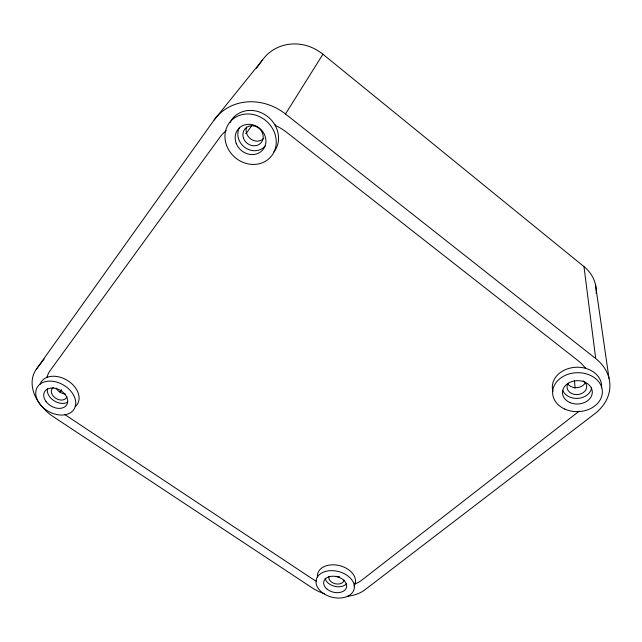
<?xml version="1.0" encoding="UTF-8"?>
<svg xmlns="http://www.w3.org/2000/svg" width="642" height="642" viewBox="0 0 642 642"><rect width="100%" height="100%" fill="white"/><g stroke="black" fill="none" stroke-linecap="round" stroke-linejoin="round"><path stroke-width="0.96" d="M355.66 580.745L355.042 583.947A37.108 25.752 14.5 0 0 361.879 580.071L577.728 412.308A45.887 36.361 -0.1 0 0 579.236 411.073M324.603 593.802A39.026 26.884 14.4 0 1 311.988 587.743L53.703 416.963A42.589 30.543 30.1 0 1 36.273 369.31L214.131 119.974A52.475 46.914 38.6 0 1 285.489 114.019L322.918 54.233L583.971 266.599A41.77 35.093 -5.2 0 1 596.145 293.426M275.482 124.765L275.129 125.334A48.993 43.624 36.3 0 1 286.509 132.204L577.872 360.491A45.887 36.361 -0.1 0 1 585.432 368.283L585.384 367.858M251.536 125.936L246.52 133.151A45.742 40.719 35 0 0 245.621 133.456M59.842 392.11L61.552 389.686M256.479 68.309L262.321 60.171A44.37 41.321 48.1 0 1 322.918 54.233M47.492 376.645L46.938 377.4A40.294 29.083 29.7 0 1 50.261 370.418L219.749 137.468A48.993 43.624 36.3 0 1 226.177 130.575M36.273 369.31L44.154 359.055M214.131 119.974L262.321 60.171M285.489 114.019L595.704 358.573A48.936 38.64 -1.1 0 1 594.877 413.665L364.985 589.757A39.026 26.884 14.4 0 1 347.33 596.314M595.431 284.318L609.033 378.419M583.971 266.599L595.704 358.573M574.446 380.393L575.104 387.672A43.014 34.339 0.6 0 1 574.879 388.402M585.488 382.247A9.758 7.704 -2.3 0 1 577.158 387.656A9.758 7.704 -2.3 0 1 567.697 383.884M263.83 138.351A10.505 9.453 41.7 0 1 251.174 139.306A10.505 9.453 41.7 0 1 246.616 127.02M552.939 391.259A24.661 19.38 -2.1 0 1 575.28 367.296A24.661 19.38 -2.1 0 1 601.53 387.953M317.469 576.997A19.372 13.241 14.3 0 1 339.506 565.602A19.372 13.241 14.3 0 1 354.047 585.986M316.378 581.13A37.108 25.752 14.5 0 1 311.458 578.282L66.367 415.599A40.294 29.083 29.7 0 1 64.826 414.539M65.324 393.987A8.418 6.035 30.6 0 1 56.255 388.097M39.973 384.389A21.258 15.127 30.4 0 1 67.699 380.602A21.258 15.127 30.4 0 1 75.25 406.667M229.98 122.71A26.571 23.826 41.2 0 1 265.764 115.199A26.571 23.826 41.2 0 1 273.893 152.026M339.746 576.837A7.68 5.28 14.2 0 1 335.935 576.291M233.343 118.272A26.266 23.634 41.7 0 1 233.937 117.149M583.193 380.802A9.863 7.752 -2.1 0 1 584.798 391.307A9.863 7.752 -2.1 0 1 571.541 393.442A9.863 7.752 -2.1 0 1 568.21 383.218M344.016 580.015A7.752 5.296 14.3 0 1 335.108 583.738A7.752 5.296 14.3 0 1 329.065 576.211M66.977 396.555A8.498 6.051 30.4 0 1 55.541 398.168A8.498 6.051 30.4 0 1 53.39 387.463M591.619 387.519A14.79 11.628 -2.1 0 1 578.418 398.321A14.79 11.628 -2.1 0 1 562.705 390.304M346.383 583.859A11.62 7.945 14.3 0 1 334.313 586.234A11.62 7.945 14.3 0 1 325.109 578.233M67.763 402.149A12.752 9.076 30.4 0 1 53.727 400.56A12.752 9.076 30.4 0 1 47.484 388.611M265.571 145.573A15.938 14.293 41.2 0 1 245.38 147.804A15.938 14.293 41.2 0 1 239.314 127.798M243.503 138.215A10.625 9.534 41.1 0 0 260.853 142.989A10.625 9.534 41.1 0 0 254.778 126.153A10.625 9.534 41.1 0 0 243.503 138.215M564.719 409.058A24.878 19.477 -1.9 0 0 602.356 392.166A24.878 19.477 -1.9 0 0 565.393 375.313A24.878 19.477 -1.9 0 0 564.719 409.058M569.807 402.51A14.927 11.684 -1.9 0 0 592.309 392.278A14.927 11.684 -1.9 0 0 570.064 382.263A14.927 11.684 -1.9 0 0 569.807 402.51M322.035 592.406A19.509 13.257 14.3 0 0 353.862 589.95A19.509 13.257 14.3 0 0 329.691 570.706A19.509 13.257 14.3 0 0 322.035 592.406M327.3 589.308A11.708 7.953 14.3 0 0 346.367 587.767A11.708 7.953 14.3 0 0 331.802 576.259A11.708 7.953 14.3 0 0 327.3 589.308M39.587 403.641A21.419 15.175 30.3 0 0 74.047 409.203A21.419 15.175 30.3 0 0 53.599 381.404A21.419 15.175 30.3 0 0 39.587 403.641M46.063 401.595A12.848 9.1 30.3 0 0 66.728 404.845A12.848 9.1 30.3 0 0 54.377 388.193A12.848 9.1 30.3 0 0 46.063 401.595M226.626 145.525A26.82 23.995 40.8 0 0 270.491 157.186A26.82 23.995 40.8 0 0 254.697 114.878A26.82 23.995 40.8 0 0 226.626 145.525M236.192 143.326A16.09 14.389 40.7 0 0 262.53 150.172A16.09 14.389 40.7 0 0 252.908 124.829A16.09 14.389 40.7 0 0 236.192 143.326"/></g></svg>
